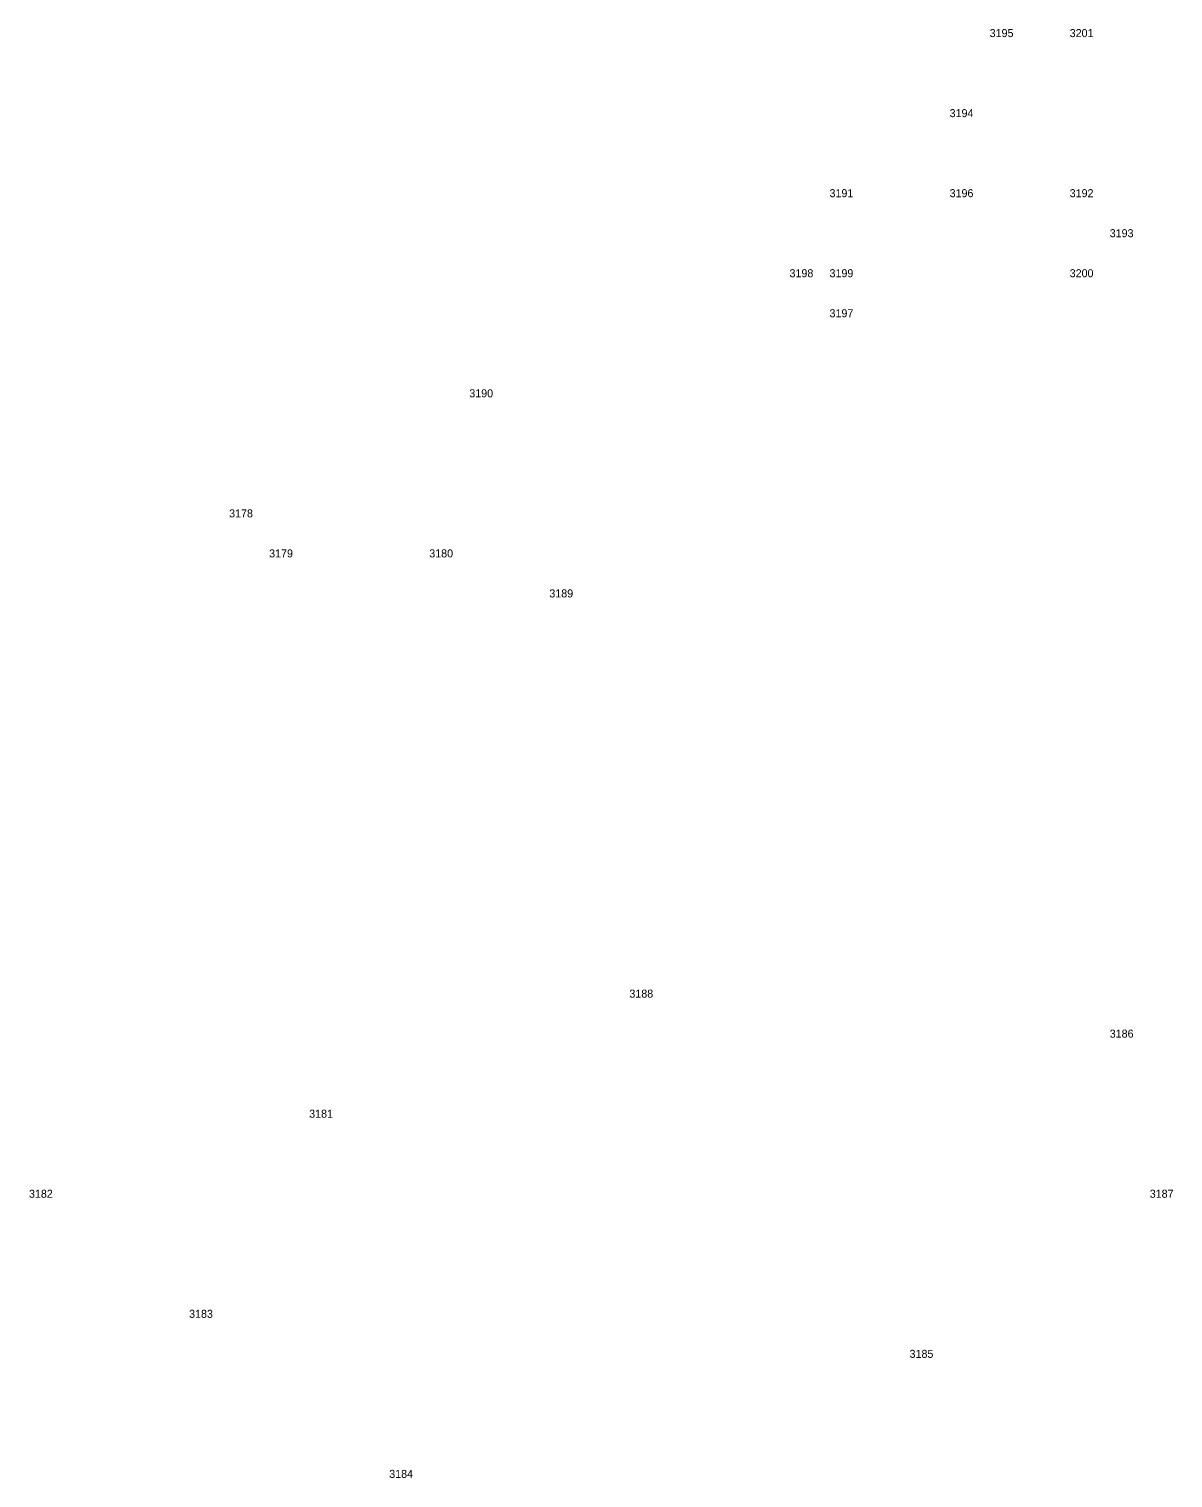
# Model space of a CAD drawing. Extents: x 535182 to 560328, y 1820963 to 1852759.
# Drawn here: x 536719 to 536747.58, y 1837403 to 1837439.2 of the extents above; entities that cross this region are included whole.
import ezdxf

# ---------------------------------------------------------------- set-up
doc = ezdxf.new("R2010")
doc.units = 0
doc.layers.add('Level 12', color=7, linetype='Continuous')
doc.layers.add('Level 7', color=7, linetype='Continuous')

msp = doc.modelspace()

# ---------------------------------------------------------------- linework, layer by layer
at = {"layer": 'Level 7'}
for p, q in [((536743, 1837439), (536743, 1837439)), ((536745, 1837439), (536745, 1837439)), ((536742, 1837437), (536742, 1837437)), ((536739, 1837435), (536739, 1837435)), ((536742, 1837435), (536742, 1837435)), ((536745, 1837435), (536745, 1837435)), ((536746, 1837434), (536746, 1837434)), ((536738, 1837433), (536738, 1837433)), ((536739, 1837433), (536739, 1837433)), ((536745, 1837433), (536745, 1837433)), ((536739, 1837432), (536739, 1837432)), ((536730, 1837430), (536730, 1837430)), ((536724, 1837427), (536724, 1837427)), ((536725, 1837426), (536725, 1837426)), ((536729, 1837426), (536729, 1837426)), ((536732, 1837425), (536732, 1837425)), ((536734, 1837415), (536734, 1837415)), ((536746, 1837414), (536746, 1837414)), ((536726, 1837412), (536726, 1837412)), ((536719, 1837410), (536719, 1837410)), ((536747, 1837410), (536747, 1837410)), ((536723, 1837407), (536723, 1837407)), ((536741, 1837406), (536741, 1837406)), ((536728, 1837403), (536728, 1837403))]:
    msp.add_line(p, q, dxfattribs=at)

# ---------------------------------------------------------------- texts
at = {"layer": 'Level 12'}
for s, p in [('3195', (536743, 1837439)), ('3201', (536745, 1837439)), ('3194', (536742, 1837437)), ('3191', (536739, 1837435)), ('3196', (536742, 1837435)), ('3192', (536745, 1837435)), ('3193', (536746, 1837434)), ('3198', (536738, 1837433)), ('3199', (536739, 1837433)), ('3200', (536745, 1837433)), ('3197', (536739, 1837432)), ('3190', (536730, 1837430)), ('3178', (536724, 1837427)), ('3179', (536725, 1837426)), ('3180', (536729, 1837426)), ('3189', (536732, 1837425)), ('3188', (536734, 1837415)), ('3186', (536746, 1837414)), ('3181', (536726, 1837412)), ('3182', (536719, 1837410)), ('3187', (536747, 1837410)), ('3183', (536723, 1837407)), ('3185', (536741, 1837406)), ('3184', (536728, 1837403))]:
    msp.add_text(s, height=0.2, dxfattribs=at).set_placement(p)

doc.saveas('drawing.dxf')
